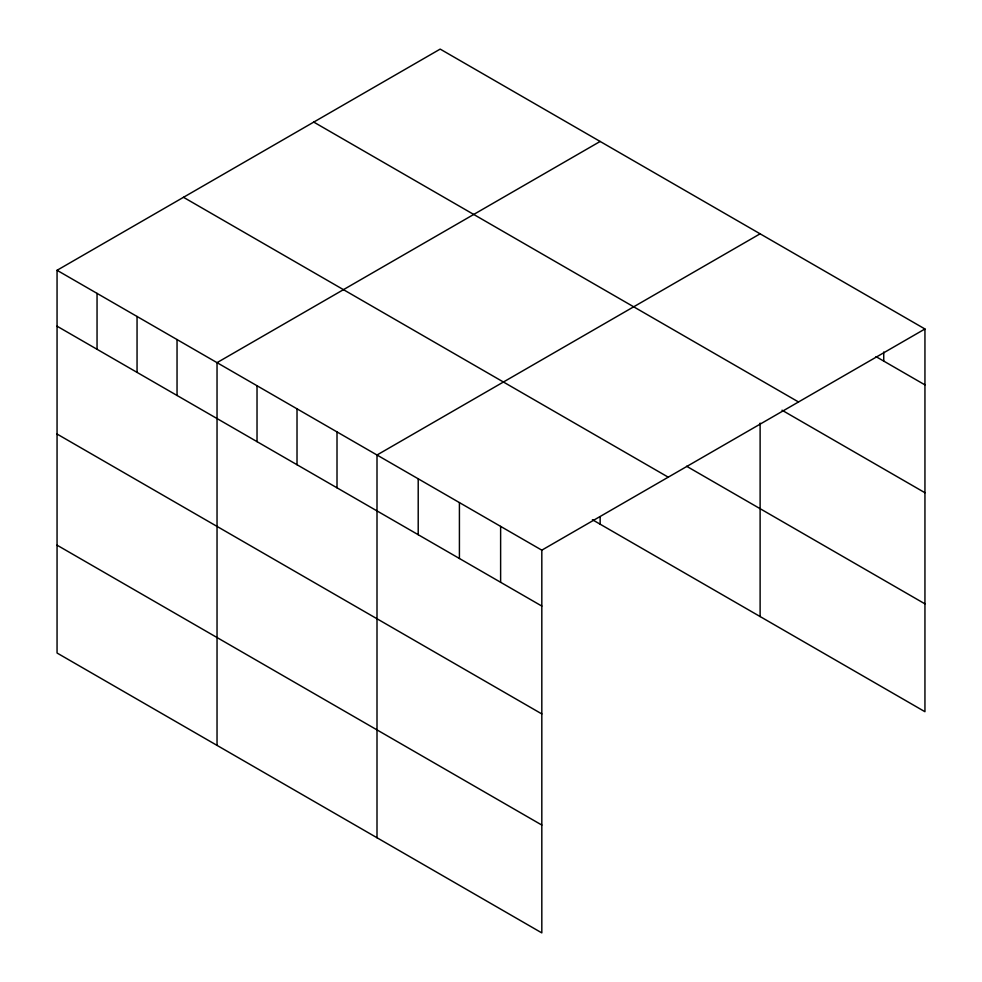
<?xml version="1.0" encoding="UTF-8"?>
<svg xmlns="http://www.w3.org/2000/svg" width="982" height="982" viewBox="0 0 982 982"><rect width="100%" height="100%" fill="white"/><g stroke="black" fill="none" stroke-linecap="round" stroke-linejoin="round"><path stroke-width="1.47" d="M57.054 270.296L541.818 550.165L541.818 932.9L57.054 653.018L57.054 270.296L440.182 49.1L924.946 328.982L924.946 711.704L592.404 519.723M600.149 141.457L217.034 362.653L217.034 745.387M760.117 233.814L377.002 455.01L377.002 837.744M541.818 550.165L924.946 328.982M876.005 356.626L924.946 384.883M313.749 122.087L798.513 401.969M782.016 410.206L924.946 492.731M686.59 466.241L924.946 603.856M183.487 197.296L668.251 477.178M57.054 326.196L541.818 606.066M57.054 434.044L541.818 713.926M57.054 545.17L541.818 825.052M883.739 352.022L883.739 361.094M760.117 423.107L760.117 616.549M600.149 516.704L600.149 524.192M500.624 526.377L500.624 582.277M459.416 502.588L459.416 558.488M418.209 478.799L418.209 534.699M337.01 431.92L337.01 487.821M297.018 408.831L297.018 464.732M257.026 385.742L257.026 441.642M177.042 339.563L177.042 395.464M137.05 316.474L137.05 372.374M97.046 293.385L97.046 349.285"/></g></svg>
